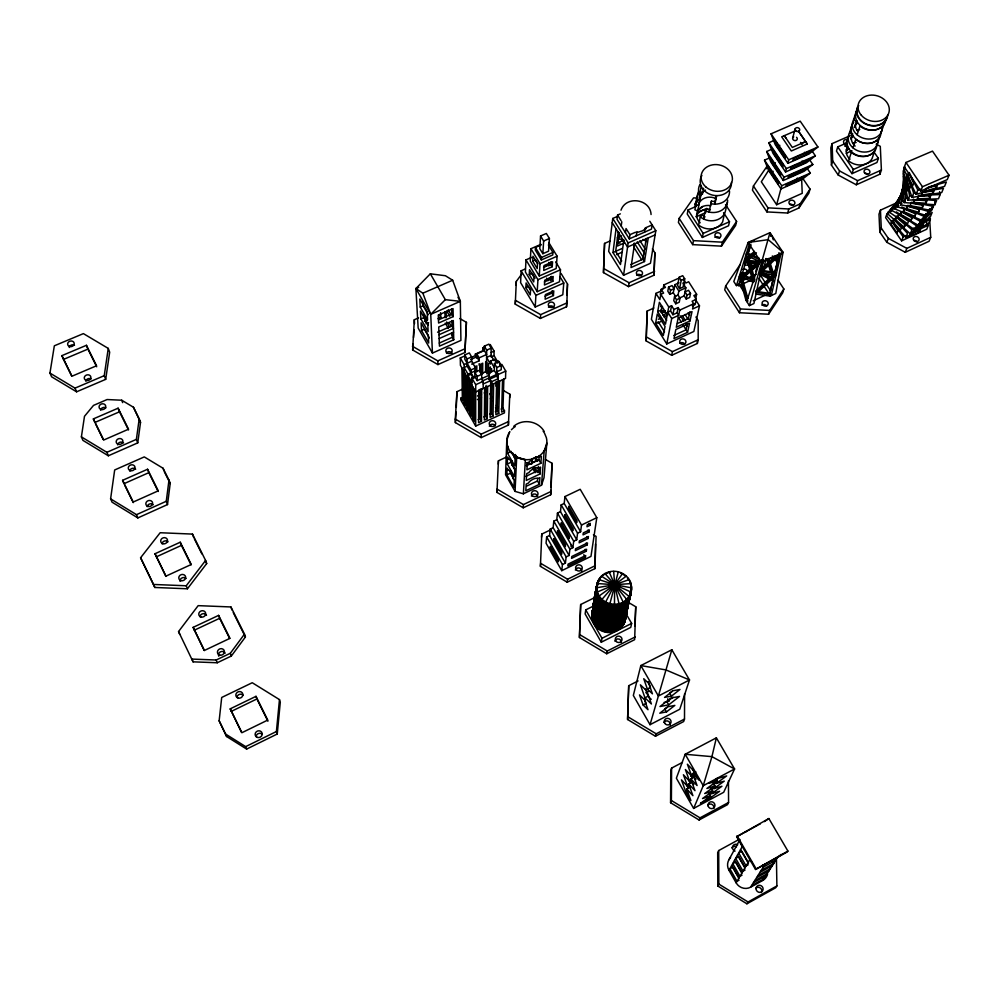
<?xml version="1.0" encoding="UTF-8"?>
<svg xmlns="http://www.w3.org/2000/svg" width="999" height="999" viewBox="0 0 999 999"><rect width="100%" height="100%" fill="white"/><g stroke="black" fill="none" stroke-linecap="round" stroke-linejoin="round"><path stroke-width="1.5" d="M473.314 378.271L471.004 374.263L470.991 369.93L464.835 359.253L464.785 354.932L469.318 352.909L471.628 356.905L471.653 361.226L475.499 367.894L475.499 370.791L467.994 374.175L468.281 411.014L466.808 408.429L466.508 375.924M503.883 378.821L502.997 408.179L504.483 410.764L504.42 412.887L475.686 426.086L475.711 384.702L471.84 377.984L474.85 376.623L474.85 372.352L479.383 370.317L481.718 374.35L481.693 378.596L483.241 381.281L483.179 388.524M653.895 308.029L647.152 311.089L646.153 340.921L671.69 355.319L697.352 343.444L697.352 340.509M697.352 343.444L698.189 339.735L698.201 320.629L695.928 317.033M476.81 371.74L476.823 365.759M490.234 344.53L494.105 351.149L494.018 355.544L491.046 356.88L491.183 348.139L488.861 344.156L484.353 346.166L484.315 350.524L476.835 353.871L476.835 358.266L475.299 354.158L482.754 350.824L482.779 347.877L485.264 346.765M480.619 374.013L486.888 371.178L489.21 375.199L477.172 380.644L477.185 376.398L474.85 372.352M478.696 390.559L478.583 422.652L481.468 421.328L481.693 389.21M479.12 365.234L479.133 363.698M471.665 364.148L479.133 360.789L479.145 357.854L476.835 353.871M479.645 392.844L479.657 389.847M479.745 371.903L479.782 364.423M638.099 680.918L628.721 685.714L627.572 719.492L655.469 736.251L683.641 721.553L684.502 719.055L684.602 693.781M481.468 421.328L479.982 418.731L480.132 389.598M481.131 373.976L481.193 363.474M503.046 390.284L509.815 394.18L508.404 425.05L481.181 437.612L481.206 434.153L455.307 419.081L456.955 391.67L462.387 389.21M482.654 373.576L482.729 363.099M728.446 780.893L728.571 802.472L727.509 804.657L699.063 819.992L670.566 802.721L670.779 770.429L671.603 768.106L682.429 762.387M670.566 802.721L671.39 800.511L671.603 768.106M484.677 387.849L484.353 420.005L487.237 418.681L487.662 386.488M485.414 387.237L485.377 390.234L487.287 389.373M485.576 372.252L485.689 361.775M614.472 604.395L614.672 584.69L613.698 571.391M487.237 418.681L485.751 416.084L486.101 385.364M486.55 361.888L486.688 350.162L484.353 346.166M486.925 372.852L487.05 362.337M610.227 240.921L604.57 243.406L603.471 272.602L628.521 286.626L653.983 275.212L654.857 252.797L652.372 248.876M653.983 275.212L654.857 252.797M488.449 373.938L488.598 363.436M498.089 381.755L498.264 374.475L496.715 371.803L501.198 369.767L501.323 365.497L498.976 361.476L494.468 363.511L496.803 367.532L496.615 376.036L498.164 378.708L490.696 382.093L489.148 379.42L489.21 375.199M646.153 340.921L647.152 311.089M489.997 373.539L490.084 367.557M490.384 368.494L490.409 366.958M497.315 363.112L494.992 359.116L490.497 361.139L490.459 364.061L486.6 357.43L491.071 355.419L494.155 360.714M489.173 377.897L490.721 380.569L490.122 417.357L493.007 416.034L493.631 383.778M634.852 626.161L635.751 606.755L627.984 602.172M594.63 597.614L580.681 604.52L579.42 637.499L606.73 653.771L634.652 639.672L635.751 606.755M491.208 394.056L491.383 383.604M491.583 371.665L491.633 368.668M493.007 416.034L491.508 413.449L492.057 382.667M627.572 719.492L628.721 685.714M481.68 381.281L496.653 374.5L494.33 370.504L494.468 363.511M496.003 386.226L496.103 381.556M496.603 382.43L495.879 414.71L498.751 413.399L499.575 381.081M497.14 404.333L497.664 382.629M498.751 413.399L497.252 410.814L497.964 381.506M603.471 272.602L604.57 243.406M550.986 491.483L550.686 494.755L523.239 507.804L496.953 492.382L497.04 489.098L523.426 504.57L550.986 491.483L551.997 463.236L545.454 459.428M551.448 529.42L541.77 534.078L540.409 566.358L567.22 582.217L594.892 568.631L595.504 544.118M594.892 568.631L596.103 536.401L593.431 534.84M498.326 464.185L498.426 460.814L506.643 456.98M579.42 637.499L580.681 604.52M502.547 379.732L501.623 412.075L504.483 410.764M499.862 365.322L501.86 364.423L505.756 371.091L505.519 378.384L475.699 391.92L460.414 365.322L460.289 357.942L465.297 355.694M561.013 273.389L567.519 284.053L566.883 302.922L540.659 314.635L515.434 300.324L515.272 304.171L540.409 318.444L566.533 306.755L566.733 300.961M566.92 295.18L567.519 284.053M506.805 439.922L505.569 474.762L515.059 491.383L523.376 493.818L541.483 485.239L544.018 477.709L546.828 443.032L544.18 451.098M550.686 494.755L550.849 490.309M550.948 487.35L551.997 463.236M512.574 452.784A5.432 1.136 64.9 0 1 513.873 456.705L515.109 458.853L514.785 465.884L507.467 453.134L507.729 446.016M508.404 425.05L508.528 421.553L481.206 434.153M506.855 474.875L507.105 468.106L508.304 470.204A5.295 1.074 64.8 0 1 510.214 471.79L511.313 473.701A5.295 1.074 64.8 0 1 513.099 478.583L514.248 480.581L513.936 487.262L506.855 474.875L510.489 473.164L510.601 470.454M507.255 464.036L507.517 457.105L508.728 459.215A5.357 1.111 64.8 0 1 510.664 460.789L511.775 462.724A5.357 1.111 64.8 0 1 513.586 467.682L514.81 469.805L514.485 476.66L507.255 464.036L510.939 462.312L515.284 469.88M509.677 397.752L509.815 394.18M509.49 432.467L506.793 440.209M516.158 285.327L516.308 281.431L521.815 273.951M511.75 465.322L511.938 460.801M525.299 268.956L521.128 270.791L520.616 282.655L535.214 307.03L562.799 294.755L563.786 283.004L559.877 276.586M515.272 304.171L516.308 281.431M531.593 257.417L525.973 259.877L525.399 272.003L537.212 291.658L559.515 281.78L560.489 269.755L555.681 261.875M515.059 491.383L516.695 457.105L515.172 454.458M496.953 492.382L498.426 460.814M525.874 287.65L526.111 282.929L530.519 290.284L530.269 294.98L525.874 287.65L528.671 286.413M529.258 274.538L529.507 269.705L533.978 277.123L533.716 281.93L529.258 274.538L532.067 273.301L535.027 278.234M540.884 244.368L530.919 248.714L530.282 261.114L539.26 275.974L556.168 268.519L557.117 256.206L548.763 242.52M532.717 261.139L532.991 256.194L537.512 263.661L537.225 268.581L532.717 261.139L535.551 259.902L537.799 263.624M541.133 244.967L535.427 247.452L535.289 249.962L541.346 259.952L552.747 254.957L552.934 252.447L548.364 244.967M523.376 493.818L525.362 459.627L516.695 457.105M481.181 437.612L455.382 422.589L456.019 411.963M456.293 407.405L456.955 391.67M418.556 317.869L414.31 319.742L412.649 349.975L437.937 364.585L464.91 352.522L466.421 322.327L459.79 318.544M464.91 352.522L466.421 322.327M523.239 507.804L523.426 504.57M535.214 307.03L535.901 295.367L521.128 270.791M537.212 291.658L537.937 279.708L525.973 259.877M540.559 235.976L539.797 248.701L542.844 253.696L548.551 251.199L549.413 238.499L546.341 233.466L540.559 235.976L543.643 241.021L542.844 253.696M539.26 275.974L540.009 263.699L530.919 248.714M541.346 259.952L541.495 257.455L535.427 247.452M540.409 318.444L540.659 314.635M531.655 464.26L531.943 459.715M532.305 458.566L532.042 462.662L535.639 460.976L535.839 458.241M548.813 265.946L548.988 263.511M412.649 349.975L413.099 343.756M413.536 337.537L414.098 329.77M552.222 266.721L552.572 261.8L544.055 265.534L543.731 270.454L552.222 266.721L550.711 264.236L550.886 261.775M552.834 281.293L553.184 276.486L544.755 280.207L544.443 285.002L552.834 281.293L551.336 278.833L551.51 276.423M540.047 473.963L540.571 467.107L538.261 468.194A5.37 1.886 -29.9 0 0 534.802 468.194L533.753 468.643A5.37 1.886 -29.9 0 0 528.995 472.539L526.673 473.638L526.261 480.457L540.047 473.963L538.099 470.604L538.399 466.471M534.49 457.767A5.432 1.936 -30 0 0 529.682 461.738L527.335 462.837L526.91 469.83L540.859 463.286L538.886 459.877L539.198 455.644M539.41 484.303L539.922 477.609L537.649 478.696A5.307 1.836 -29.9 0 0 533.191 479.158A5.307 1.836 -29.9 0 0 528.496 483.004L526.211 484.09L525.799 490.746L539.41 484.303L537.487 480.981L537.687 478.296M538.736 471.803L538.961 468.693M553.434 295.554L553.783 290.859L545.454 294.568L545.129 299.238L553.434 295.554L551.96 293.107L552.135 290.759M540.859 463.286L541.396 456.243L539.048 457.342A5.432 1.936 -30 0 0 535.564 457.317L534.615 457.717M541.483 485.239L544.205 450.811M541.508 537.212L541.77 534.078M540.409 566.358L540.671 563.324L567.582 579.233L595.379 565.609M566.533 306.755L566.883 302.922M564.198 503.446L561.163 504.895L560.464 511.65L557.454 513.086L556.78 519.717L553.783 521.153L553.146 527.672L550.187 529.095L549.575 535.501L546.628 536.925L546.066 543.219L561.75 570.666L590.971 556.393L596.803 517.669L580.194 489.298L564.947 496.565L564.198 503.446L580.619 531.73L577.572 533.204L576.723 539.76L573.701 541.221L572.889 547.664L569.892 549.125L569.118 555.444L566.146 556.893L565.409 563.111L562.449 564.56L561.75 570.666M277.247 734.015L276.411 731.53L279.47 699.6L252.235 682.729L221.703 697.464L219.143 720.803L226.611 736.525L246.641 749.075L277.247 734.015L280.294 702.197L279.47 699.6M550.149 548.189L550.324 546.316L558.204 560.089L558.004 561.938L550.149 548.189L552.097 547.24M557.33 532.654L557.529 530.719L565.546 544.655L565.334 546.578L557.33 532.654L559.315 531.705M561.001 524.712L561.213 522.739L569.305 536.763L569.08 538.711L561.001 524.712L562.999 523.751M619.78 606.93L619.467 609.777L621.565 608.99A17.458 16.334 10.7 0 0 630.182 594.942M922.302 207.879L923.301 205.369L911.063 203.134L910.077 205.657L922.302 207.879L922.676 204.645M571.041 546.778L571.278 544.855M911.388 202.298L932.829 206.206L931.118 210.389L900.599 204.832L903.571 180.619M903.133 185.939L901.872 196.229L903.908 184.865M900.599 204.832L902.197 200.624L904.058 185.452M567.22 582.217L567.582 579.233M618.281 216.046L612.762 218.456L608.678 251.373L623.576 275.274L650.449 263.286L655.819 230.707L649.8 221.241M167.507 504.57L166.271 501.273L168.981 480.119L163.049 468.244L144.268 456.905L114.673 469.967L110.602 498.863L112.063 502.172L137.862 517.919L167.507 504.57L170.205 483.491L168.981 480.119M620.329 213.861L617.557 215.072L617.007 219.318L629.32 238.873L651.46 229.121L652.135 224.912L645.204 227.959L644.555 232.155M623.713 240.946L620.479 264.535L612.999 252.547L616.046 228.746M618.231 232.005L615.696 251.348L621.69 260.939M619.28 232.542L617.507 245.979L624.238 243.007M580.619 531.73L581.505 525.049L564.947 496.565M621.228 226.024L621.79 221.79M137.737 442.882L136.388 439.373L139.211 418.818L133.441 407.242L121.728 400.224L107.105 399.538L93.519 405.394L84.49 416.296L81.394 436.888L82.954 440.397L108.342 455.781L137.737 442.882L140.534 422.377L139.211 418.818M610.489 609.865L610.052 613.099L612.3 613.411L612.424 609.427L614.36 608.853L612.437 612.687L614.71 612.724L614.36 608.753M625.461 232.742L626.036 228.546L629.919 234.69L629.32 238.873M610.439 609.964L609.865 613.811L607.679 613.211L608.566 610.089L610.439 609.964L607.679 613.211L609.989 613.211A17.395 16.284 10.7 0 0 629.595 597.365M623.576 275.274L628.146 242.932L612.762 218.456M585.414 557.392L585.676 555.544L568.056 564.135L567.844 565.971L585.414 557.392L583.828 554.645M586.301 551.186L586.575 549.3L571.778 556.505L571.553 558.379L586.301 551.186L585.239 549.338M587.212 544.88L587.487 542.969L575.561 548.763L575.312 550.661L587.212 544.88L586.138 543.019M588.124 538.461L588.411 536.525L579.395 540.896L579.145 542.832L588.124 538.461L587.037 536.6M589.06 531.943L589.348 529.97L583.291 532.904L583.029 534.877L589.06 531.943L587.974 530.069M590.009 525.324L590.297 523.314L587.25 524.787L586.975 526.785L590.009 525.324L588.911 523.426M631.505 589.21L631.106 591.957L631.505 589.21A17.582 16.434 10.7 0 0 630.844 584.939M105.694 379.358L104.246 375.661L108.254 348.401L83.392 333.616L54.333 345.804L49.95 373.089L51.611 376.798L76.573 391.808L105.694 379.358L109.678 352.185L108.254 348.401M633.903 245.742L634.29 243.082L643.868 258.291M634.477 244.006L631.006 267.545L644.505 261.538L648.264 237.912M628.521 286.626L629.083 282.754L654.645 271.303M636.251 235.814L636.875 231.631M593.955 601.498L593.631 603.583L593.955 601.498L596.103 602.559M593.806 605.881L585.751 609.889L585.127 613.935L601.273 642.207L630.744 627.397L631.643 623.413L626.186 614.01M644.505 261.538L642.994 259.141L646.253 238.436M594.28 598.601L594.355 600.112L594.28 598.601A17.295 16.209 10.7 0 1 595.479 594.517M594.33 600.049L593.718 602.06L594.979 598.676L594.193 599.987A17.208 16.146 10.7 0 0 607.629 620.554A17.208 16.146 10.7 0 0 627.834 606.555M594.218 600.199L594.592 601.698L594.218 600.199A17.308 16.221 10.7 0 1 595.866 593.369M594.455 601.76L595.142 603.221L594.455 601.76A17.32 16.234 10.7 0 1 595.966 592.757M596.578 605.132L594.105 604.645L594.38 606.743L594.105 604.645L596.366 604.407M594.992 603.246L595.953 604.632L594.992 603.246A17.333 16.246 10.7 0 1 595.754 592.844M595.928 604.095L597.052 605.968L595.928 604.095A17.37 16.271 10.7 0 1 595.978 591.608M596.94 606.056L598.426 607.18L596.94 606.056A17.37 16.271 10.7 0 1 597.002 589.747M625.124 620.716L625.574 618.081L625.124 620.716A16.933 15.934 10.8 0 1 604.17 631.231A16.933 15.934 10.8 0 1 592.657 611.151M598.339 607.292L601.885 609.103L598.339 607.292A17.383 16.284 10.7 0 1 597.102 589.123M661.488 290.871L655.931 293.381L651.398 319.293L666.758 343.943L693.855 331.468L699.487 305.831L695.504 299.575L696.64 294.293L688.661 281.768L685.888 283.017L683.503 279.27M601.81 609.228L603.896 609.727L601.81 609.228A17.408 16.296 10.7 0 1 596.615 589.21M603.833 609.865L606.056 610.114L603.833 609.865A17.42 16.309 10.7 0 1 596.753 588.611M660.289 294.618L661.238 289.31L665.421 287.425L663.848 284.915L677.759 278.646M655.631 323.164L657.28 313.998L665.047 326.436L663.324 335.514L655.631 323.164L658.353 321.928L664.51 331.793M657.692 311.676L659.39 302.297L667.257 314.847L665.484 324.138L657.692 311.676L660.451 310.427L666.683 320.392M661.238 289.31L663.611 293.082L660.814 294.355L659.864 299.638L655.931 293.381M663.124 288.911L663.848 284.915M603.246 612.662L607.479 613.923L608.491 610.177L606.705 610.089L605.207 613.773L603.246 612.662L606.655 610.177L604.969 609.877L603.046 613.361L601.261 612.012L603.359 609.49L604.894 609.964L601.261 612.012L603.159 612.762A17.345 16.259 10.7 0 0 620.841 612.986A17.345 16.259 10.7 0 0 629.133 598.476M606.056 609.627L608.266 610.227L606.056 609.627A17.458 16.334 10.7 0 1 596.69 587.961M660.963 311.775L661.813 307.168L661.038 305.931M698.076 198.102L693.568 197.864L679.158 218.369L678.408 222.415L692.694 244.63L721.465 246.141L735.639 225.462L736.588 221.441L725.536 204.595M601.273 642.207L601.997 638.299L585.751 609.889M608.316 610.389L610.689 610.102L608.316 610.389A17.458 16.334 10.7 0 1 596.99 587.375M669.78 294.33L670.541 290.309L674.038 288.736L672.052 285.589L668.556 287.163L667.807 291.196L669.78 294.33L673.276 292.757L674.824 284.678L679.033 282.779M666.758 343.943L671.715 318.519L667.757 312.2L668.756 306.968L660.814 294.355M696.315 206.318L688.036 209.965L687.25 214.048L702.372 237.45L728.558 225.774L729.495 221.728L723.563 212.662M613.111 609.827L615.496 608.978L613.111 609.827A17.483 16.359 10.7 0 1 596.915 586.8M672.914 314.722L673.938 309.49L678.134 307.58L677.097 312.812L672.914 314.722L670.541 310.939L671.553 305.694L668.756 306.968M678.034 295.042L674.525 296.628L673.751 300.637L675.749 303.796L679.233 302.197L680.032 298.202L678.034 295.042L678.833 291.009L674.824 284.678M679.17 277.26L677.584 285.464L679.582 288.624L683.091 287.038L684.74 278.846L682.704 275.674L679.17 277.26L681.193 280.444L679.582 288.624M606.73 653.771L607.267 651.036L635.302 636.887M615.534 609.115L617.857 607.991L615.534 609.115A17.495 16.371 10.7 0 1 598.663 601.623A17.495 16.371 10.7 0 1 598.039 584.265M675.749 303.796L676.535 299.8L674.525 296.628M715.996 198.614A12.288 10.415 11.5 0 0 698.401 205.344L695.391 204.77L697.027 196.416M696.528 201.561L694.892 209.802L697.664 211.014L702.684 206.506M705.519 190.11A12.388 10.477 11.5 0 0 699.987 199.738L696.915 199.837L698.588 191.383M703.583 188.287L702.434 194.006L699.537 194.793L701.236 186.226M617.919 608.116L620.154 606.73L617.919 608.116A17.507 16.384 10.7 0 1 599.475 601.885A17.507 16.384 10.7 0 1 598.176 583.628M698.401 205.344L700.074 196.99M697.664 211.014L699.312 202.772M699.987 199.738L701.398 192.682M683.978 286.688L684.527 283.991M671.715 318.519L678.683 315.334L679.732 310.115L678.134 307.58M692.694 244.63L693.493 240.647L679.158 218.369M671.69 355.319L672.427 351.636L698.189 339.735M686.213 299.038L687.037 295.03L685.027 291.87L688.523 290.284L690.521 293.444L689.697 297.452L686.213 299.038L684.215 295.891L685.851 287.824L682.841 283.092M704.382 216.396A12.288 10.415 11.5 0 1 702.309 214.997L700.249 216.845L698.601 225.012A15.247 12.962 11.5 0 0 722.639 221.89L724.462 213.724M621.565 608.99L621.69 608.391A17.47 16.346 10.7 0 0 630.294 593.581M622.514 605.257L624.437 603.359L622.514 605.257A17.545 16.409 10.7 0 1 602.709 603.571A17.545 16.409 10.7 0 1 596.865 585.614M776.223 269.643L779.32 254.545M710.339 209.628A12.388 10.477 11.5 0 1 706.655 208.404L705.257 210.689L703.558 218.968L704.944 216.696M624.562 603.471L626.286 601.348L624.562 603.471A17.557 16.409 10.7 0 1 602.01 602.272A17.557 16.409 10.7 0 1 598.876 581.218M626.41 601.435L627.909 599.125L626.41 601.435A17.57 16.421 10.7 0 1 603.309 602.584A17.57 16.421 10.7 0 1 598.601 581.181M702.372 237.45L703.209 233.429L688.036 209.965M630.781 592.457A17.507 16.384 10.7 0 1 627.247 602.397L625.499 604.507L623.851 602.934L625.586 604.62L623.651 606.505L622.24 604.745M631.118 583.653L631.318 586.413L631.118 583.653A17.62 16.459 10.7 0 0 606.555 572.727A17.62 16.459 10.7 0 0 599.949 597.077A17.62 16.459 10.7 0 0 626.81 599.55L630.406 594.168L629.42 596.778A17.595 16.446 10.7 0 1 600.024 597.926A17.595 16.446 10.7 0 1 610.202 572.215M715.359 201.473A12.475 10.527 11.5 0 1 711.463 201.086L709.065 212.05L709.702 209.49M627.996 599.25L629.258 596.778L627.996 599.25A17.582 16.434 10.7 0 1 603.371 601.91A17.582 16.434 10.7 0 1 600.012 578.708M626.148 612.087L626.023 612.674A16.983 15.972 10.8 0 1 606.343 629.919A16.983 15.972 10.8 0 1 593.993 606.83M631.343 587.112L631.468 586.488L631.368 589.26L631.343 587.112A17.582 16.434 10.7 0 0 630.107 582.941M629.42 596.778L614.672 584.69L601.41 576.148M687.312 323.788L686.026 329.857L673.813 335.477M690.009 320.941L692.007 311.638L678.159 317.969L676.286 327.235L690.009 320.941L688.448 318.456L689.847 311.788M624.263 623.264L624.987 620.691L624.263 623.264A16.921 15.922 10.8 0 1 602.672 631.343A16.921 15.922 10.8 0 1 592.782 611.088M626.023 615.359L625.886 612.699L626.023 615.359A16.971 15.959 10.8 0 1 605.494 630.344A16.971 15.959 10.8 0 1 593.593 608.029M612.437 612.687L614.835 612.125A17.42 16.309 10.7 0 0 629.832 597.577L628.533 599.912L626.523 598.788M625.849 617.482L625.724 618.069A16.958 15.947 10.8 0 1 605.019 630.856A16.958 15.947 10.8 0 1 592.969 609.927M773.738 281.293L762.237 275.424L761.613 273.476L762.936 272.852M763.423 270.592L765.983 258.529M770.941 235.215L771.116 234.403M715.921 195.792L714.872 204.146L716.695 195.629M687.574 332.33L689.522 323.239L675.824 329.52L674 338.574L687.574 332.33L683.054 324.875M696.64 294.293L693.868 295.554L696.266 299.325L692.095 301.236L693.693 303.758L692.569 308.991L699.487 305.831M696.266 299.325L695.129 304.583L692.357 305.856M763.086 261.451L753.92 303.546L749.4 305.619L745.941 300.274L739.347 276.286M770.217 157.642L764.51 160.14L781.717 185.739L776.648 204.733L802.222 193.331L801.673 179.745L810.339 173.052L806.88 167.982M809.34 159.39L812.824 164.498L804.083 171.291L783.278 180.507L784.003 177.235L766.658 151.498L772.14 149.113M727.447 202.185L725.574 210.489A15.372 13.024 11.5 0 1 715.621 220.292A15.372 13.024 11.5 0 1 700.249 216.845M811.837 150.674L815.359 155.807L806.53 162.725L785.564 171.965L786.325 168.606L768.843 142.72L774.35 140.322M787.899 163.312L788.673 159.84L771.053 133.816L800.199 121.166L817.919 146.99L809.003 154.021L787.899 163.312L775.174 144.505L771.053 133.816M721.465 246.141L722.364 242.17L736.588 221.441M760.851 271.753L760.152 274.8L762.774 273.601L761.463 274.226M761.538 268.719L763.623 259.59M770.504 294.38L770.691 293.556L758.091 291.658M771.29 295.542L781.093 253.271M716.37 737.824L711.925 756.643L703.246 785.689L693.631 808.428L676.373 778.196L685.177 754.27L716.37 737.824L734.552 768.98L723.676 792.307L693.631 808.428M740.009 264.772L725.649 286.001L724.725 289.847L739.46 312.749L768.618 314.21L782.716 292.819L783.853 288.986L778.059 280.157M770.466 290.584L773.388 278.559M774.837 272.552L779.208 254.52M766.545 168.706L767.244 165.934L753.433 186.001L752.422 190.11L766.907 211.913L787.662 213.024L798.925 207.979L808.84 193.194L810.039 189.098L802.297 177.66M740.821 278.534L739.098 284.403L736.45 285.602L733.803 281.506L748.139 242.482L769.967 232.667L749.4 305.619M769.717 293.144L773.738 276.785M774.462 273.813L779.208 254.495M711.463 201.086L710.826 203.659A15.597 13.162 11.5 0 0 729.495 190.984M609.889 603.821L618.231 571.965M739.46 312.749L740.446 308.953L725.649 286.001M766.907 211.913L767.969 207.854L753.433 186.001M792.694 137.974L795.104 128.946M903.633 185.077L897.377 206.868L927.122 215.734L928.346 211.351M927.122 215.734L929.632 208.654M787.662 213.024L788.798 208.978L800.099 203.921L810.039 189.098M917.919 208.679L907.504 205.582L906.617 208.691L918.531 212.238L919.405 209.128M897.377 206.868L903.558 186.676M798.925 207.979L800.099 203.921M768.618 314.21L769.705 310.439L783.853 288.986M671.84 649.762L650.037 724.687L679.782 709.24L689.497 679.969L671.84 649.762L640.834 665.571L633.329 695.454L650.037 724.687M741.608 275.936L746.89 258.017M748.164 253.721L750.786 244.83M850.174 135.664L832.105 143.619L830.831 147.827L831.418 165.122L838.248 175.062L856.293 184.79L879.957 174.176L881.405 170.055L880.294 146.341L876.198 144.156M655.469 736.251L656.218 733.815L684.502 719.055M831.418 165.122L832.691 160.964L832.105 143.619M846.078 143.232L837.749 146.903L836.45 151.124L851.985 173.651L876.96 162.5L878.396 158.329L874.05 152.098M749.824 242.395L750.074 241.608L750.873 242.882M736.45 285.602L749.275 244.231M745.142 261.251L744.667 262.762L758.129 264.098L757.342 262.862L743.244 274.762M847.826 147.377L845.142 146.116L847.814 137.6L849.525 135.577M856.355 111.001L853.558 119.892L856.305 121.179M838.248 175.062L839.547 170.929L832.691 160.964M852.996 147.864L855.768 139.236A15.197 12.488 15.8 0 0 879.595 137.125L876.647 145.754M857.142 134.803L859.977 125.986A15.372 12.575 15.8 0 0 884.053 123.876L881.056 132.692M755.631 271.566L757.542 265.722M758.503 262.787L759.452 259.865M746.952 260.302L758.915 261.513L759.69 262.749L759.203 264.236L741.57 279.096M851.985 173.651L853.346 169.493L878.396 158.329M856.293 184.79L857.666 180.682L881.405 170.055M744.854 262.3L746.315 257.929M747.789 253.559L750.724 244.817M614.835 611.987L616.283 607.954L617.082 611.75L614.835 611.987L617.207 611.151A17.433 16.321 10.7 0 0 629.857 593.481M897.252 202.535L880.444 210.165L878.983 214.186L879.807 232.055L886.837 242.307L905.256 252.297L929.082 241.258L930.731 237.312L929.557 217.407M879.807 232.055L881.28 228.072L880.444 210.165M887.075 213.574L885.589 217.607L901.61 240.834L926.747 229.233L928.396 225.237L926.697 222.814M904.357 166.883L920.753 191.084L947.252 179.608L949.05 175.237L932.492 151.124L905.993 162.462L903.645 168.856L916.12 194.33L944.579 186.351L946.353 182.018L928.321 187.075M888.161 211.838L886.65 215.884L905.931 237.475L928.795 222.927L930.456 218.893L916.433 227.809M904.769 166.908L903.158 171.254L912.025 197.415L941.695 192.62L943.468 188.324L922.614 191.696M904.682 169.343L903.071 173.676L907.954 200.137L938.448 198.801L940.196 194.543L939.622 191.608M923.401 217.557L933.528 205.931L931.842 210.04L914.684 229.758L889.909 212.55L891.433 208.441L898.563 200.374M926.235 214.011L918.68 225.437L891.995 210.527L893.531 206.393L900.336 196.291M926.11 213.873L922.964 220.754L894.505 208.754L903.745 188.149M906.13 178.209L907.104 175.612L910.663 186.089L909.677 188.674L906.13 178.209L908.603 177.81M898.089 200.911L899.038 198.414M902.671 188.711L903.62 186.176L899.837 198.589M907.704 175.599L908.69 172.977L913.698 183.192L912.699 185.789L907.704 175.599L910.077 174.937M890.683 223.751L891.583 221.341L898.026 230.644L897.09 233.042L890.683 223.751L893.83 222.302M892.719 221.541L893.63 219.118L901.373 227.772L900.436 230.182L892.719 221.541L895.591 219.73M895.042 219.256L895.966 216.82L904.882 224.663L903.933 227.098L895.042 219.256L897.589 217.108M886.837 242.307L888.348 238.361L881.28 228.072M897.639 216.883L898.563 214.423L908.516 221.328L907.554 223.764L897.639 216.883L899.799 214.423M919.642 199.338L936.637 200.512L934.902 204.733L904.132 202.597L905.743 198.364L905.194 181.294M900.299 214.173L901.235 211.701L911.95 217.682L910.976 220.13L900.299 214.173L902.097 211.463M903.346 211.526L904.307 209.041L915.721 213.848L914.747 216.321L903.346 211.526L904.707 208.591L914.672 212.787M907.954 200.137L909.59 195.879L906.318 178.197M906.617 208.691L907.591 206.194L919.517 209.74L918.531 212.238M912.025 197.415L913.685 193.132L907.254 174.188M916.12 194.33L917.806 190.022L909.227 172.54M913.698 202.397L914.684 199.862L927.035 200.724L926.023 203.247L913.698 202.397L913.586 199.088M920.753 191.084L922.464 186.751L949.05 175.237M901.61 240.834L903.171 236.863L905.981 235.564M905.931 237.475L907.504 233.479L895.291 219.805M894.117 206.331L889.61 210.14L888.086 214.211L910.301 233.791L911.9 229.758L914.147 227.834M905.256 252.297L906.83 248.376L930.731 237.312M914.684 229.758L916.308 225.699L896.415 211.9M918.68 225.437L922.015 218.806M929.644 198.351L930.681 195.804L918.443 196.341L917.444 198.888L929.644 198.351L929.02 195.03M921.165 220.554L920.179 223.002L927.047 215.11L928.046 212.662M933.153 193.194L934.202 190.622L922.289 192.545L921.278 195.117L933.153 193.194L932.03 189.922M922.964 220.754L925.898 213.873M936.413 187.874L937.462 185.277L926.048 188.486L925.024 191.071L936.413 187.874L935.351 185.752M919.555 231.905L920.529 229.52L910.451 234.166L909.49 236.551L919.555 231.905L918.206 229.97M922.289 226.473L923.263 224.063L914.097 229.895L913.136 232.292L922.289 226.473L920.678 224.675M699.063 819.992L700.012 817.856L728.571 802.472M620.991 210.19C626.061 195.367 650.361 198.901 651.073 214.523M914.747 216.321L915.646 214.36M894.505 208.754L902.809 190.971M628.533 599.912L629.795 597.452M739.185 839.385L718.706 850.561L717.682 852.572L717.806 886.001L746.902 903.795L775.611 887.811L776.885 885.938L776.46 860.052M605.594 602.147L614.672 584.69L622.502 573.613M736.65 836.725L768.88 818.543L787.899 851.061L787.337 851.91L755.519 869.467L736.65 836.725L757.791 825.211M728.933 859.739L739.972 839.485M717.806 886.001L718.843 884.115L718.706 850.561M767.569 874.162A10.802 10.34 48.6 0 1 762.749 880.456L750.624 887.174A10.827 10.377 49.6 0 1 736.126 882.816L728.995 870.316L742.282 846.503A11.326 10.839 44.3 0 1 741.146 843.793M595.392 595.816L596.153 594.492M768.88 818.543L764.397 821.603M736.126 882.816L749.824 859.602A11.376 10.877 46.2 0 0 751.623 861.975M755.519 869.467L787.899 851.061M750.624 887.174L765.097 864.185A11.376 10.877 46.2 0 1 762.424 865.209M764.51 160.14L768.593 170.404L761.325 181.781L776.648 204.733M746.902 903.795L748.076 901.985L776.885 885.938M762.749 880.456L777.821 857.154A11.364 10.827 45.5 0 0 781.031 854.395M624.787 601.735L625.499 604.507L628.633 600.024A17.52 16.396 10.7 0 0 630.856 593.269M612.412 609.527L610.052 613.099L612.424 612.812A17.408 16.296 10.7 0 0 629.67 598.176M923.313 218.119L925.761 214.41M910.976 220.13L912.774 217.432M897.577 200.762L901.697 194.618M891.995 210.527L893.68 208.004M244.468 634.128L245.417 636.975L231.318 656.056L217.245 662.762L193.082 661.837L191.895 659.078L216.171 660.014L230.307 653.284L244.468 634.128L230.919 606.955L198.164 605.644L178.546 631.555L179.77 634.415M140.597 557.754L153.534 584.452L186.239 585.776L205.594 560.451L192.47 534.09L160.165 532.729L140.597 557.754L154.845 587.474L187.425 588.786L206.693 563.548L205.594 560.451M625.287 600.948L627.222 602.409L628.508 600.636L626.61 598.888M603.296 609.577L601.073 612.724L599.475 611.188L601.91 608.94L603.296 609.577L599.475 611.188L601.186 612.125A17.333 16.246 10.7 0 0 619.405 614.235A17.333 16.246 10.7 0 0 629.02 599.8M601.885 599.5L614.672 584.69L626.186 576.223M923.138 218.306L927.06 213.786M889.909 212.55L891.932 210.252M432.442 353.084L430.731 314.335L415.896 288.549L430.332 273.813L445.404 275.736L452.672 280.232L460.339 301.336L460.914 340.409L432.442 353.084L418.169 328.072L415.896 288.549L418.706 287.325M415.896 288.549L422.877 293.194L430.731 314.335L445.329 299.663L460.339 301.336L457.979 297.29M758.865 289.423L763.211 285.389M774.799 275.262L756.343 292.42L755.544 291.221L773.988 274.076L774.799 275.262L760.589 272.902L759.777 271.691M775.948 275.499L757.504 292.632L771.49 294.73L770.691 293.556M629.407 597.265A17.383 16.284 10.7 0 1 607.592 613.336L605.382 613.061L608.491 610.177M761.25 268.968L775.599 255.744M760.963 271.179L779.732 253.896L778.908 252.685M780.893 254.146L762.137 271.428L776.335 273.813L775.524 272.615L761.325 270.217M601.798 608.978L599.238 611.838L597.864 610.114L600.599 608.204L601.798 608.978L597.864 610.114L599.338 611.238A17.32 16.234 10.7 0 0 617.519 615.459A17.32 16.234 10.7 0 0 628.821 601.785M918.655 223.988L932.167 212.437L930.494 216.508L910.301 233.791M918.83 224.363L925.786 218.431L924.787 220.866L916.707 227.772M903.933 227.098L905.618 225.649M745.479 259.041L754.532 251.386M746.265 260.289L755.319 252.635M745.466 260.152L746.241 261.401L756.418 252.784M741.658 277.972L758.129 264.098M806.093 154.645L811.2 150.612L793.356 158.454L792.881 160.464L806.093 154.645L804.495 152.298M803.633 163.361L808.691 159.39L790.971 167.208L790.509 169.143L803.633 163.361L802.047 161.026M672.127 691.221L669.692 693.131L671.428 696.141L679.982 689.46L673.126 690.721L664.547 697.427L671.428 696.141M664.085 702.422L666.995 701.872L673.001 697.19M668.718 704.844L679.532 696.428L670.829 698.064L659.977 706.543L668.718 704.844L666.995 701.872M667.195 707.08L664.822 708.928L666.52 711.875L674.849 705.406L668.131 706.718L659.79 713.211L666.52 711.875M798.813 180.407L803.77 176.573L786.3 184.315L785.876 186.151L798.813 180.407L797.252 178.097M599.013 596.066L614.672 584.69L629.07 579.632M715.559 779.532L717.881 777.859M716.146 778.808L717.344 780.893L706.892 788.473L715.047 786.063L713.249 782.966M713.286 784.702L715.584 783.029M714.984 781.418L716.196 783.491L726.66 775.923L718.518 778.271L709.128 783.291L717.344 780.893M715.047 786.063L704.695 793.556L712.786 791.146L711.013 788.061M711.051 789.759L713.323 788.111M712.724 786.563L713.91 788.623L724.275 781.131L716.196 783.491M712.786 791.146L702.534 798.538L710.576 796.128L708.815 793.069M708.865 794.729L712.25 792.282M710.501 791.608L711.675 793.643L721.94 786.238L713.91 788.623M710.576 796.128L700.424 803.433L709.477 798.576L719.642 791.258L711.675 793.643M646.178 228.459L642.457 230.831L637.225 232.467M513.773 426.261C522.889 418.419 537.999 420.916 544.105 431.281M751.573 885.676L763.736 878.933L762.524 876.847M739.06 880.181L737.025 881.305L729.857 868.755L732.904 867.082L738.648 877.11M763.199 867.194L775.848 860.214M761.151 870.454L773.713 863.511L772.464 861.35M759.889 872.464L772.402 865.546M757.891 875.636L770.316 868.768L769.08 866.633M756.655 877.609L769.03 870.753M754.695 880.718L766.982 873.9L765.771 871.79M753.483 882.629L765.734 875.848M748.201 864.772L746.091 865.933L738.661 852.996L741.807 851.273L748.501 862.899M745.079 870.029L743.006 871.165L735.664 858.366L738.773 856.667L744.655 866.895M742.032 875.161L739.984 876.298L732.729 863.623L735.813 861.937L741.62 872.065M689.71 787.362L686.663 788.985L690.896 800.586L685.689 791.47L681.455 779.869L687.662 786.475L689.685 785.389M685.689 791.47L687.699 790.396M695.916 779.395L693.781 777.16L690.684 778.795L697.077 785.539L692.744 773.563L695.866 771.902M690.846 776.235L693.493 774.837M691.72 780.294L689.672 781.38L685.364 769.53L691.708 776.198L693.781 775.099M686.663 788.985L692.919 795.666L688.661 783.94L691.72 782.304L693.83 784.54M599.388 607.392L596.291 609.552L595.429 607.567L599.388 607.392L596.49 608.853L595.429 607.567M643.044 704.907L647.989 709.715L644.455 699.687L639.522 694.929L643.044 704.907L646.053 703.358L644.542 699.075M647.34 688.998L652.434 693.843L648.826 683.516L643.743 678.733L647.34 688.998L650.424 687.424L648.376 681.555M645.878 692.769L648.513 691.408M644.967 697.801L651.398 703.995L646.815 690.946L640.396 684.827L644.967 697.801L648.001 696.241L651.236 699.325M601.997 638.299L631.643 623.413M219.143 720.803L225.562 734.04L245.667 746.628L276.411 731.53M230.232 708.828L255.994 696.34L267.744 720.079L241.895 732.717L230.232 708.828L241.521 732.404M231.268 711.4L256.918 698.95L255.994 696.34M581.505 525.049L596.803 517.669M526.61 486.113L537.487 480.981M770.554 236.276L771.927 235.627L773.326 239.86M194.293 630.219L219.655 618.294L218.606 615.384L193.132 627.36L204.221 650.536M525.699 476.436L538.099 470.604M527.16 464.772L529.87 463.499M526.336 465.771L538.886 459.877M507.467 453.134L511.188 451.398M755.981 294.068L769.979 296.154L775.786 293.481L783.029 252.397L769.967 232.667M910.176 233.629L928.396 225.237M474.163 389.248L474.2 421.378L472.727 418.781L474.65 417.907M478.059 419.617L479.982 418.731M483.828 416.97L485.751 416.084M489.597 414.323L491.508 413.449M495.342 411.688L497.252 410.814M501.086 409.053L502.997 408.179M753.296 300.687L764.547 295.517M767.357 294.218L770.179 292.932M466.808 408.429L468.731 407.555M738.423 285.926L751.011 280.182M657.654 323.052L661.688 321.203M155.02 553.733L180.245 542.22L191.259 564.485L165.959 576.136L155.02 553.733L165.859 576.398M156.319 556.855L181.443 545.379L180.245 542.22M471.091 383.916L471.241 416.196L469.767 413.598L471.69 412.724M677.459 323.476L688.448 318.456M678.646 298.414L684.215 295.891M676.535 299.8L680.032 298.202M687.037 295.03L690.521 293.444M475.686 426.086L460.951 400.274L460.914 398.114L462.837 397.24M479.12 389.847L481.043 388.986M477.422 396.016L481.468 394.168M484.165 392.944L486.863 391.72M661.288 312.699L665.359 310.851M464.985 373.276L465.334 405.844L463.861 403.259L465.784 402.385M667.757 312.2L670.541 310.939M477.422 399.588L481.443 397.752M662.824 315.147L666.895 313.299M739.397 282.068L756.243 274.388M658.341 319.28L661.038 318.044M663.748 316.82L667.794 314.972M679.732 310.115L693.693 303.758M486.85 373.888L494.33 370.504M678.833 291.009L685.851 287.824M475.711 384.702L483.241 381.281M498.264 374.475L505.756 371.091M489.148 379.42L496.615 376.036M483.216 383.966L490.721 380.569M802.996 142.795L805.619 141.608L792.319 147.44L784.29 135.614L785.951 138.012M470.991 369.93L475.499 367.894M495.916 361.588L497.902 360.701L500.224 364.672M471.004 374.263L468.007 375.624L471.853 382.292M681.193 280.444L684.74 278.846M477.185 376.398L481.718 374.35M496.803 367.532L501.323 365.497M474.088 378.171L467.17 366.171L467.107 358.941L471.628 356.905M486.688 350.162L491.183 348.139M471.565 357.305L475.299 355.632M470.604 359.603L476.835 356.805M464.21 371.953L464.135 364.598L471.653 361.226M479.145 357.854L486.638 354.495L482.779 347.877M491.121 352.485L494.105 351.149M110.602 498.863L136.501 514.66L166.271 501.273M467.17 366.171L464.16 367.52L467.994 374.175M412.412 346.241L437.787 360.889L464.872 348.801M439.298 343.057L452.285 337.287L452.185 332.717M545.042 296.179L551.96 293.107M147.552 469.255L148.851 472.652L124.001 483.691L122.59 480.319L147.552 469.255L158.242 490.834L133.217 502.035L122.59 480.319M453.733 339.797L439.448 346.154L438.736 326.973L453.309 320.529L453.733 339.797L452.285 337.287M630.856 264.535L642.994 259.141M703.209 233.429L729.495 221.728M612.999 252.547L622.227 248.414M784.003 177.235L812.824 164.498M846.19 149.738L849.038 148.476M655.132 234.877L627.559 247.065L612.237 222.677M696.153 216.808L705.868 212.512M437.562 332.192L452.023 325.799L451.898 320.592M616.608 254.633L622.302 252.11M846.29 153.297L851.972 150.787M439.023 334.727L453.484 328.334L452.023 325.799M781.717 185.739L810.339 173.052M535.901 295.367L563.786 283.004M439.16 338.574L453.571 332.18M801.673 179.745L781.006 188.911L768.593 170.404M425.924 323.863L428.621 322.677M438.074 318.519L440.771 317.332L440.609 312.675M770.554 172.427L778.321 184.016L778.708 182.168L768.219 166.546L770.554 172.427L773.139 171.291M629.919 234.69L635.476 232.243M438.449 319.892L451.748 314.036L451.623 308.703M617.37 243.007L624.088 240.035M786.325 168.606L815.359 155.807M421.516 330.494L421.103 322.814L428.321 335.439L428.671 343.044L421.516 330.494L424.375 329.233L429.395 338.012M453.221 316.596L438.598 323.039L438.299 315.085L453.047 308.604L453.221 316.596L451.748 314.036M537.937 279.708L560.489 269.755M628.146 242.932L655.819 230.707M698.351 212.138L705.319 209.066M544.343 281.918L551.336 278.833M798.376 131.019L807.254 143.993L791.32 150.986L781.693 136.813L796.278 130.469M81.394 436.888L106.881 452.31L136.388 439.373M540.009 263.699L557.117 256.206M772.726 163.923L780.569 175.562L780.968 173.664L770.391 157.954L772.726 163.923L775.336 162.775M430.731 314.335L460.339 301.336M420.891 318.931L420.467 311.064L427.759 323.801L428.134 331.581L420.891 318.931L423.788 317.657L423.651 315.035M543.568 267.12L546.353 265.896M543.643 267.345L550.711 264.236M788.673 159.84L817.919 146.99M424.5 321.366L427.197 320.179M617.282 237.812L621.528 235.951M745.941 300.274L747.252 299.7M748.039 300.911L746.728 301.486L759.989 260.577L761.35 259.977M777.185 146.516L785.152 158.279L785.589 156.269L774.824 140.384L777.185 146.516L779.832 145.355M420.242 307.08L419.817 299.038L427.197 311.888L427.572 319.855L420.242 307.08L423.176 305.806L422.977 301.773M541.495 257.455L552.934 252.447M422.877 293.194L452.672 280.232M543.643 241.021L549.413 238.499M754.357 281.506L753.021 282.08L740.384 276.686L746.977 300.699M93.369 418.893L118.107 408.191L128.534 429.208L103.721 440.035L93.369 418.893L94.88 422.452L119.518 411.788L128.509 429.945M740.384 276.686L741.708 276.111M49.95 373.089L75.012 388.136L104.246 375.661M61.913 355.632L71.965 376.211L96.553 365.759L86.426 345.304L61.913 355.632L63.511 359.403L87.924 349.101L96.678 366.77M597.177 592.057L614.672 584.69L630.918 583.603M598.601 606.405L595.204 608.204L594.63 606.131L596.828 605.631M917.806 190.022L920.816 189.173M596.49 587.787L614.672 584.69L631.643 587.874M913.685 193.132L916.657 192.657M909.59 195.879L912.649 195.754M918.343 195.492L940.196 194.543M596.153 603.096L593.868 603.034L593.856 605.157L593.868 603.034L597.377 604.22L593.955 604.557A17.245 16.171 10.7 0 0 613.174 619.118A17.245 16.171 10.7 0 0 628.096 601.273M596.028 603.059L593.731 602.984A17.233 16.171 10.7 0 0 611.937 619.742A17.233 16.171 10.7 0 0 627.984 601.848M740.446 308.953L769.705 310.439M744.58 265.01L755.232 265.572M764.372 266.046L768.943 266.283M693.493 240.647L722.364 242.17M767.969 207.854L788.798 208.978M597.015 583.516L614.672 584.69L631.156 592.145M905.743 198.364L908.84 198.589M916.657 199.3L921.278 199.625M628.471 601.435A17.283 16.196 10.7 0 1 614.984 617.744A17.283 16.196 10.7 0 1 595.292 607.617L594.63 606.131L598.501 606.43M751.435 240.996L754.495 241.296M746.241 261.401L759.69 262.749M902.197 200.624L905.256 201.186M915.047 203.259L918.106 203.808M525.337 459.915L516.683 457.392L515.159 454.745M526.623 462.787L530.394 463.886M898.963 202.685L901.947 203.584M907.916 205.357L928.82 211.576M598.688 579.545L614.672 584.69L626.81 599.55M896.066 204.595L898.925 205.806M901.785 207.005L924.637 216.633M752.409 278.858L741.171 274.088L739.847 274.663L752.484 280.045L745.791 255.482M759.103 258.129L747.664 253.222L746.315 253.796L759.178 259.328M759.715 261.413L746.852 255.869L753.546 280.444L754.882 279.87L748.601 256.731M852.184 134.341L849.462 133.067L852.197 124.363A15.197 12.488 15.8 0 1 853.783 122.228M772.302 255.994L777.534 258.529M772.252 257.267L777.484 259.815L776.56 256.993M770.279 258.004L778.121 261.825M764.21 273.501L771.89 277.397M761.613 273.476L773.114 279.333L771.665 274.887M839.547 170.929L857.666 180.682M888.348 238.361L906.83 248.376M643.019 239.448L646.927 241.621M893.531 206.393L896.215 207.892M902.909 211.626L920.329 221.353M903.433 212.213L911.45 216.683M603.958 268.681L629.083 282.754M646.803 337.187L672.427 351.636M579.845 634.702L607.267 651.036M628.196 716.982L656.218 733.815M671.39 800.511L700.012 817.856M718.843 884.115L748.076 901.985M896.29 216.021L911.9 229.758M692.744 773.563L699.225 780.331L693.793 770.903L687.374 764.21L691.708 776.198M689.672 781.38L683.391 774.749L687.662 786.475M688.661 783.94L694.979 790.659L690.684 778.795M604.982 573.551L614.672 584.69L623.226 602.185M622.315 604.832L623.626 607.205L621.665 608.254L620.491 606.343M892.157 220.929L903.171 236.863M837.749 146.903L853.346 169.493M798.476 131.169L807.254 143.993M800.536 142.395L802.135 144.743M905.993 162.462L922.464 186.751M769.18 294.98L769.979 296.154M785.564 171.965L772.951 153.272L768.843 142.72M783.278 180.507L770.753 161.9L766.658 151.498M771.428 270.067L773.913 273.851M759.889 274.388L770.741 291.009M758.84 278.259L769.655 294.83M738.823 283.991L747.989 298.127M688.136 312.687L689.697 315.16M673.276 292.757L675.661 296.528M639.922 240.647L645.192 248.988M668.556 287.163L670.541 290.309M685.039 314.485L688.136 319.393M637.25 241.833L644.767 253.746M682.342 315.721L685.439 320.629M617.557 215.072L621.078 220.679M680.544 315.884L683.84 321.104M685.489 323.726L687.137 326.336M677.097 312.812L678.683 315.334M671.553 305.694L673.938 309.49M678.146 317.058L681.418 322.265M633.703 247.065L641.658 259.703M619.929 605.494L621.69 608.391L619.467 609.777L618.131 606.73M548.851 262.35L550.349 264.822M550.749 276.673L552.21 279.096M549.175 278.047L550.749 280.632M546.565 278.084L548.126 280.657M529.395 287.637L530.869 290.072M494.018 355.544L497.102 360.826M490.497 361.139L494.38 367.794M430.332 273.813L445.329 299.663M535.651 457.043L537.824 460.801M475.299 354.158L479.133 360.789M448.201 309.84L451.173 314.972M561.163 504.895L577.572 533.204M446.828 311.188L449.787 316.308M534.915 467.632L537.787 472.589M560.464 511.65L576.723 539.76M667.619 698.825L669.105 701.385M533.841 468.044L536.038 471.84M449.25 322.739L451.448 326.561M489.697 393.668L491.92 397.515M496.366 405.207L497.852 407.779M532.917 468.768L535.202 472.727M557.454 513.086L573.701 541.221M446.678 321.94L449.737 327.247M490.372 398.539L491.858 401.086M495.541 407.48L497.764 411.313M464.785 354.932L467.107 358.941M445.267 323.102L448.314 328.384M451.361 333.666L452.884 336.313M439.335 314.847L440.771 317.332M474.85 376.623L477.172 380.644M556.78 519.717L572.889 547.664M737.125 835.851L756.018 868.643M460.289 357.942L464.135 364.598M553.783 521.153L569.892 549.125M740.546 849.625L748.039 862.649M511.925 452.672L516.321 460.314M708.316 796.553L709.477 798.576M553.146 527.672L569.118 555.444M423.176 305.806L428.309 314.735M737.499 855.082L744.904 867.956M550.187 529.095L566.146 556.893M549.575 535.501L565.409 563.111M423.788 317.657L428.134 325.249M734.527 860.401L741.832 873.151M510.489 473.164L514.035 479.358M546.628 536.925L562.449 564.56M731.618 865.609L738.835 878.233M460.914 398.114L462.387 400.686L461.925 367.969M536.775 461.363L536.226 460.352A5.27 1.149 64.8 0 0 534.64 458.166M140.534 422.377L133.441 407.242M164.298 471.64L170.205 483.491M233.267 612.599L245.417 636.975M194.293 538.661L201.873 553.871M205.319 560.789L206.693 563.548M148.851 472.652L158.179 491.483M218.606 615.384L229.97 638.336L204.42 650.461L193.132 627.36M219.655 618.294L229.645 638.473M181.443 545.379L191.046 564.797M256.918 698.95L267.919 721.216M95.517 423.776L103.259 439.585M63.511 359.403L71.541 375.811M124.663 485.052L133.267 502.634M178.546 631.555L193.082 661.837M153.534 584.452L154.845 587.474M609.178 571.928L614.672 584.69L619.018 603.833M75.012 388.136L76.573 391.808M106.881 452.31L108.342 455.781M225.562 734.04L226.611 736.525M136.501 514.66L137.862 517.919M86.426 345.304L87.924 349.101M245.667 746.628L246.641 749.075M186.239 585.776L187.425 588.786M118.107 408.191L119.518 411.788M216.171 660.014L217.245 662.762M626.098 599.65L627.122 602.31M121.728 400.224L122.652 402.634M686.6 784.053L688.186 788.411M163.049 468.244L163.873 470.517M230.307 653.284L231.318 656.056M690.359 773.164L692.27 778.433M689.11 780.456L690.172 783.378M692.894 769.218L694.342 773.214M192.47 534.09L193.606 537.275M645.466 689.035L648.001 696.241M230.919 606.955L231.918 609.902M777.085 256.019L778.483 260.252M769.617 263.898L772.04 271.291M767.319 259.041L773.114 276.81M766.358 258.616L770.704 271.928M768.656 258.404L773.488 273.214M616.221 607.867L617.12 611.038L619.442 609.927A17.458 16.334 10.7 0 0 629.77 598.538M742.12 277.61L747.889 298.626M623.289 603.658L623.651 606.505L625.586 604.62A17.495 16.371 10.7 0 0 630.594 592.37M414.31 319.742L414.535 323.551M425.624 317.682L425.849 322.315M879.819 171.229L879.957 174.176M934.789 201.636L934.902 204.733M437.787 360.889L437.937 364.585M925.898 199.937L926.023 203.247M903.283 176.286L904.132 202.597M446.128 311.463L446.303 317.657M444.917 311.651L445.104 317.757M455.307 419.081L455.382 422.589M621.628 605.382L621.665 608.254L623.751 606.605A17.483 16.359 10.7 0 0 630.456 592.956M463.449 370.617L463.861 403.259M469.567 381.243L469.767 413.598M471.84 377.984L471.865 385.239M472.627 386.576L472.727 418.781M475.299 366.133L475.299 372.115M548.463 307.118A3.122 2.722 5.3 0 1 553.858 307.392M661.013 310.364A3.109 2.71 10.4 0 1 664.772 312.475M679.844 343.294A3.122 2.747 11.7 0 1 684.727 344.106M664.66 311.263A3.109 2.71 10.4 0 1 660.913 311.513M660.963 306.793A3.109 2.71 10.4 0 1 662.512 306.506M913.66 240.434A3.022 2.535 19.1 0 1 917.407 242.457M891.995 208.329A3.009 2.51 17.9 0 1 894.842 205.919M796.565 137.313A2.348 1.948 13.7 0 1 796.49 140.21A2.348 1.948 13.7 0 1 793.069 139.635A2.348 1.948 13.7 0 1 793.743 136.851M789.959 204.258A3.009 2.535 14.4 0 1 792.856 205.07M663.91 722.364A3.434 3.284 22.7 0 1 670.142 725.099M741.957 273.189A3.059 2.635 13.5 0 1 745.641 273.801M761.862 305.195A3.084 2.672 14.8 0 1 766.695 305.994M747.165 273.152A3.072 2.647 13.5 0 1 746.678 273.676M746.053 274.076A3.072 2.647 13.5 0 1 745.316 274.3M744.53 274.35A3.072 2.647 13.5 0 1 741.87 272.877M742.944 269.305A3.072 2.647 13.5 0 1 747.452 272.527M846.328 151.249A11.901 9.84 15.9 0 1 848.114 149.288M849.999 159.241A11.938 9.865 15.9 0 1 847.651 147.04M887.761 114.997A15.809 12.912 15.8 0 1 868.705 125.225A15.809 12.912 15.8 0 1 857.704 106.581M845.142 146.116A14.923 12.338 15.9 0 1 846.702 144.006M852.734 143.244A11.938 9.865 15.9 0 1 856.18 142.445M850.524 138.861A12.025 9.915 15.9 0 1 852.559 136.426M877.934 140.247A15.085 12.425 15.9 0 1 859.702 151.411A15.085 12.425 15.9 0 1 849.887 132.38M855.119 146.091A12.075 9.94 15.9 0 1 852.734 133.804M856.942 130.37A12.075 9.94 15.9 0 1 859.764 129.533M854.932 125.637A12.163 9.99 15.8 0 1 856.992 123.189M876.697 144.543A15.035 12.388 15.9 0 1 858.528 155.682A15.035 12.388 15.9 0 1 848.75 136.701M851.373 138.099A12.025 9.915 15.9 0 1 853.171 136.126M885.876 118.082A15.372 12.575 15.8 0 1 867.981 129.533A15.372 12.575 15.8 0 1 856.742 111.039M887.037 116.895A15.422 12.6 15.8 0 1 866.882 124.276A15.422 12.6 15.8 0 1 858.728 105.582M882.342 127.148A15.26 12.512 15.8 0 1 863.935 138.386A15.26 12.512 15.8 0 1 853.995 119.206M881.068 131.543A15.197 12.475 15.8 0 1 862.724 142.745A15.197 12.475 15.8 0 1 852.821 123.614M854.37 127.397A12.163 9.99 15.8 0 1 857.292 123.052M857.279 130.807A12.2 10.015 15.8 0 1 856.867 120.629M843.593 144.018A2.96 2.435 15.4 0 1 846.515 144.181M864.747 173.339A2.972 2.473 16.4 0 1 867.607 174.138M845.791 144.393A2.96 2.448 15.4 0 1 843.718 140.934A2.96 2.448 15.4 0 1 847.839 139.972M696.216 216.596A12.163 10.34 11.5 0 1 706.83 209.515M700.174 222.765A12.2 10.365 11.5 0 1 697.976 210.477A12.2 10.365 11.5 0 1 710.838 205.719M731.418 182.405A15.709 13.224 11.5 0 1 712.612 195.13A15.709 13.224 11.5 0 1 701.897 175.449M727.622 200.125A15.485 13.087 11.5 0 1 705.257 210.689M696.915 199.837A15.485 13.087 11.5 0 1 698.9 191.995M699.537 194.793A15.597 13.162 11.5 0 1 699.849 184.678M702.434 194.006A12.475 10.527 11.5 0 1 701.76 191.82M695.391 204.77A15.372 13.024 11.5 0 1 696.865 200.961M714.909 237.375A3.034 2.597 12.1 0 1 719.655 238.174M695.804 206.281A3.034 2.572 11 0 1 697.152 202.035M617.719 243.281A3.059 2.622 8.2 0 1 620.029 243.144M636.688 275.012A3.084 2.66 9.2 0 1 641.808 276.473M617.594 239.673A3.072 2.635 8.2 0 1 622.689 241.121M731.83 847.914A3.559 3.422 45.1 0 1 736.575 846.802M755.856 888.111A3.609 3.447 51.4 0 1 761.425 892.557M735.077 851.098A3.571 3.434 44.8 0 1 732.717 846.303A3.571 3.434 44.8 0 1 737.687 844.767M728.995 870.316A10.777 10.352 47.6 0 1 730.594 857.604M745.004 832.292A11.326 10.839 44.3 0 1 746.203 831.53M758.878 824.612A11.314 10.789 43.6 0 1 760.164 824.025M708.041 804.882A3.509 3.384 37.4 0 1 713.835 808.378M614.847 641.146A3.359 3.184 12.4 0 1 621.428 642.232M593.918 602.01A3.359 3.147 9.4 0 1 594.954 599.825M626.036 611.376A16.995 15.984 10.7 0 1 606.805 629.382A16.995 15.984 10.7 0 1 594.068 606.218M626.373 613.586A17.008 15.984 10.7 0 1 607.642 628.908A17.008 15.984 10.7 0 1 592.757 609.552M626.598 611.663A17.033 16.009 10.7 0 1 606.405 627.509A17.033 16.009 10.7 0 1 594.018 605.069M626.698 611.775A17.045 16.021 10.7 0 1 606.106 626.823A17.045 16.021 10.7 0 1 594.08 604.457M627.859 602.472A17.22 16.159 10.7 0 1 610.689 620.329A17.22 16.159 10.7 0 1 593.806 601.473M626.261 611.538A17.008 15.984 10.7 0 1 606.83 628.783A17.008 15.984 10.7 0 1 593.881 606.181M626.473 612.337A17.02 15.996 10.7 0 1 606.206 628.059A17.02 15.996 10.7 0 1 593.955 605.581M626.735 612.587A17.058 16.034 10.7 0 1 606.193 626.248A17.058 16.034 10.7 0 1 593.656 605.132M626.997 605.869A17.12 16.071 10.7 0 1 608.915 624.288A17.12 16.071 10.7 0 1 593.93 602.872M627.085 605.282A17.133 16.084 10.7 0 1 608.241 623.626A17.133 16.084 10.7 0 1 594.517 600.973M626.997 607.28A17.108 16.071 10.7 0 1 608.316 624.812A17.108 16.071 10.7 0 1 593.868 603.359M627.547 606.281A17.158 16.109 10.7 0 1 606.917 622.202A17.158 16.109 10.7 0 1 594.992 599.15M627.659 605.594A17.183 16.121 10.7 0 1 607.467 621.715A17.183 16.121 10.7 0 1 594.767 599.213L594.842 598.626A17.195 16.134 10.7 0 0 607.155 621.066A17.195 16.134 10.7 0 0 627.772 605.756M626.91 607.879A17.095 16.059 10.7 0 1 608.241 625.399A17.095 16.059 10.7 0 1 593.806 603.958M628.621 601.548A17.295 16.209 10.7 0 1 615.834 617.007A17.295 16.209 10.7 0 1 596.391 608.953L597.602 610.726L600.461 608.204L596.49 608.853L597.702 610.127A17.308 16.221 10.7 0 0 616.283 616.371A17.308 16.221 10.7 0 0 628.696 602.385M595.816 604.682A17.345 16.259 10.7 0 1 595.866 592.207M628.346 601.997A17.258 16.184 10.7 0 1 613.761 618.468A17.258 16.184 10.7 0 1 594.48 606.156M629.27 597.889A17.37 16.271 10.7 0 1 605.319 613.174M629.308 598.613A17.37 16.271 10.7 0 1 607.479 613.923M599.974 608.366A17.395 16.284 10.7 0 1 596.515 589.822M605.931 610.227A17.433 16.321 10.7 0 1 596.853 587.986M630.007 592.869A17.458 16.334 10.7 0 1 630.019 597.14M620.242 606.843A17.52 16.396 10.7 0 1 601.673 603.446A17.52 16.396 10.7 0 1 596.74 586.251M610.701 610.252A17.47 16.346 10.7 0 1 596.778 587.437M630.906 589.023A17.545 16.409 10.7 0 1 629.795 597.452M626.91 610.589A17.083 16.046 10.7 0 1 606.992 625.799A17.083 16.046 10.7 0 1 593.718 604.52M627.335 605.456A17.145 16.096 10.7 0 1 607.579 622.926A17.145 16.096 10.7 0 1 594.917 599.737M624.387 622.689A16.933 15.934 10.8 0 1 602.772 630.769A16.933 15.934 10.8 0 1 592.882 610.501M620.691 573.264A17.595 16.446 10.7 0 1 625.212 575.886M627.397 577.934A17.595 16.446 10.7 0 1 629.595 580.993M629.907 581.58A17.595 16.446 10.7 0 1 631.48 586.463M631.056 586.975A17.57 16.421 10.7 0 1 631.256 591.982M626.535 600.824A17.582 16.434 10.7 0 1 603.421 601.972A17.582 16.434 10.7 0 1 598.701 580.544M630.918 587.612A17.557 16.409 10.7 0 1 630.694 594.717M575.337 570.004A3.322 3.084 7.3 0 1 581.83 571.078M509.865 431.63A20.08 18.144 3.6 0 0 507.217 445.292L509.015 449.762A20.08 18.144 3.6 0 0 531.306 459.29L536.226 457.692A20.08 18.144 3.6 0 0 546.366 437.687L544.53 433.241A20.08 18.144 3.6 0 0 543.156 431.206M511.413 429.745A20.08 18.144 3.6 0 1 515.259 426.585M531.381 496.028A3.272 2.997 3.8 0 1 537.687 496.303M489.323 426.211A3.222 2.897 1.6 0 1 495.267 425.786M446.453 352.922A3.184 2.81 0 0 1 451.948 353.196M236.85 697.377A3.559 3.284 -23.9 0 1 243.069 695.242M256.056 736.525A3.584 3.334 -26.1 0 1 262.312 734.352M199.912 616.695A3.496 3.172 -20.3 0 1 206.518 615.347M218.793 656.218A3.521 3.222 -21.8 0 1 220.554 651.81A3.521 3.222 -21.8 0 1 225.162 653.184M161.975 543.768A3.459 3.072 -18.1 0 1 168.044 541.82M180.007 581.331A3.484 3.122 -19.2 0 1 186.101 578.508M129.67 471.041A3.409 2.972 -16.3 0 1 135.677 469.18M147.178 506.655A3.422 3.022 -17.1 0 1 153.209 504.745M117.62 444.855A3.384 2.935 -15.7 0 1 123.601 443.007M100.574 410.164A3.359 2.897 -15.1 0 1 105.894 407.867M69.231 347.477A3.322 2.81 -14.1 0 1 74.513 345.254M85.814 381.218A3.347 2.86 -14.6 0 1 91.121 378.958M553.896 538.573L553.708 540.484L561.638 554.308L561.85 552.435L553.896 538.573M564.947 514.635L564.735 516.645L572.877 530.731L573.126 528.746L564.947 514.635M568.756 506.406L568.518 508.441L576.748 522.614L576.997 520.604L568.756 506.406M594.617 597.177L594.417 598.663L594.617 597.177M610.839 609.64L613.124 609.69L610.839 609.64M620.379 606.231L622.352 605.182L620.379 606.231M630.669 594.717L629.695 597.315L631.243 591.995L630.556 594.68M783.266 165.035L782.841 166.983L774.949 155.282L772.589 149.238L783.266 165.035M618.094 606.855L617.12 611.038L619.442 609.927L618.094 606.855M788.623 175.824L788.174 177.71L801.21 171.953L806.218 168.044L788.623 175.824M851.323 152.36L848.626 160.802A14.923 12.338 15.9 0 0 872.027 158.691L874.899 150.25A15.035 12.388 15.9 0 1 851.323 152.36M905.818 178.134L903.858 183.279L904.195 193.818L905.169 191.271L904.819 180.719L906.805 191.308L907.779 188.736L905.818 178.134M734.552 768.98L703.246 785.689L685.177 754.27L711.925 756.643L734.552 768.98M689.497 679.969L658.391 696.016L640.834 665.571L665.971 669.929L689.497 679.969M783.029 252.397L761.151 262.337L748.139 242.482L768.243 239.673L783.029 252.397M549.113 306.606A3.134 2.735 5.3 0 0 554.383 305.644A3.134 2.735 5.3 0 0 550.674 302.11A3.134 2.735 5.3 0 0 549.113 306.606M680.594 343.494A3.134 2.76 11.7 0 0 685.826 342.507A3.134 2.76 11.7 0 0 682.017 338.936A3.134 2.76 11.7 0 0 680.594 343.494M913.648 240.197A3.034 2.547 19 0 0 918.83 240.472A3.034 2.547 19 0 0 916.021 236.438A3.034 2.547 19 0 0 913.648 240.197M795.753 130.894A2.373 1.961 13.7 0 0 799.662 130.232A2.373 1.961 13.7 0 0 796.727 127.647A2.373 1.961 13.7 0 0 795.753 130.894M789.872 204.408A3.022 2.535 14.4 0 0 794.842 203.521A3.022 2.535 14.4 0 0 791.108 200.187A3.022 2.535 14.4 0 0 789.872 204.408M664.672 723.189A3.447 3.297 22.5 0 0 670.591 723.401A3.447 3.297 22.5 0 0 667.669 718.318A3.447 3.297 22.5 0 0 664.672 723.189M762.999 305.219A3.097 2.685 14.8 0 0 768.119 304.258A3.097 2.685 14.8 0 0 764.297 300.761A3.097 2.685 14.8 0 0 762.999 305.219M861.363 115.31A15.872 12.95 15.8 0 0 888.223 114.398A15.872 12.95 15.8 0 0 871.365 95.092A15.872 12.95 15.8 0 0 861.363 115.31M864.51 172.802A2.985 2.473 16.4 0 0 869.617 173.077A2.985 2.473 16.4 0 0 866.895 169.168A2.985 2.473 16.4 0 0 864.51 172.802M705.719 186.813A15.772 13.262 11.5 0 0 731.905 182.193A15.772 13.262 11.5 0 0 712.562 164.847A15.772 13.262 11.5 0 0 705.719 186.813M715.796 237.088A3.047 2.597 12.1 0 0 720.866 236.189A3.047 2.597 12.1 0 0 717.132 232.779A3.047 2.597 12.1 0 0 715.796 237.088M637.237 274.887A3.097 2.672 9.2 0 0 642.407 273.951A3.097 2.672 9.2 0 0 638.686 270.479A3.097 2.672 9.2 0 0 637.237 274.887M756.056 888.723A3.621 3.459 51.1 0 0 761.388 891.97A3.621 3.459 51.1 0 0 761.3 885.801A3.621 3.459 51.1 0 0 756.056 888.723M708.129 805.981A3.521 3.397 37.1 0 0 713.948 807.716A3.521 3.397 37.1 0 0 712.374 801.91A3.521 3.397 37.1 0 0 708.129 805.981M616.233 641.495A3.384 3.197 12.3 0 0 621.89 640.284A3.384 3.197 12.3 0 0 617.844 636.201A3.384 3.197 12.3 0 0 616.233 641.495M576.51 570.017A3.334 3.097 7.3 0 0 582.117 568.856A3.334 3.097 7.3 0 0 578.146 564.885A3.334 3.097 7.3 0 0 576.51 570.017M532.33 495.691A3.284 2.997 3.8 0 0 537.874 494.58A3.284 2.997 3.8 0 0 534.003 490.734A3.284 2.997 3.8 0 0 532.33 495.691M490.721 426.061A3.234 2.91 1.6 0 0 495.704 423.763A3.234 2.91 1.6 0 0 490.971 421.029A3.234 2.91 1.6 0 0 490.721 426.061M447.265 353.097A3.197 2.81 0.1 0 0 452.197 350.899A3.197 2.81 0.1 0 0 447.564 348.239A3.197 2.81 0.1 0 0 447.265 353.097M257.43 737.424A3.596 3.347 -25.9 0 0 262.175 733.416A3.596 3.347 -25.9 0 0 256.406 731.693A3.596 3.347 -25.9 0 0 257.43 737.424M238.112 698.064A3.571 3.284 -23.7 0 0 242.844 694.143A3.571 3.284 -23.7 0 0 237.125 692.432A3.571 3.284 -23.7 0 0 238.112 698.064M200.974 616.995A3.521 3.184 -20.2 0 0 205.669 613.224A3.521 3.184 -20.2 0 0 200.05 611.55A3.521 3.184 -20.2 0 0 200.974 616.995M219.68 655.057A3.546 3.234 -21.6 0 0 224.388 651.198A3.546 3.234 -21.6 0 0 218.719 649.512A3.546 3.234 -21.6 0 0 219.68 655.057M180.969 580.631A3.496 3.134 -19.1 0 0 185.639 576.923A3.496 3.134 -19.1 0 0 180.07 575.262A3.496 3.134 -19.1 0 0 180.969 580.631M162.849 543.718A3.472 3.084 -18 0 0 167.507 540.084A3.472 3.084 -18 0 0 161.975 538.449A3.472 3.084 -18 0 0 162.849 543.718M130.382 470.666A3.422 2.985 -16.2 0 0 135.002 467.145A3.422 2.985 -16.2 0 0 129.57 465.546A3.422 2.985 -16.2 0 0 130.382 470.666M147.977 506.431A3.447 3.034 -17 0 0 152.61 502.859A3.447 3.034 -17 0 0 147.128 501.236A3.447 3.034 -17 0 0 147.977 506.431M101.136 409.515A3.372 2.897 -15 0 0 105.732 406.106A3.372 2.897 -15 0 0 100.362 404.533A3.372 2.897 -15 0 0 101.136 409.515M118.269 444.343A3.397 2.947 -15.7 0 0 122.877 440.884A3.397 2.947 -15.7 0 0 117.47 439.298A3.397 2.947 -15.7 0 0 118.269 444.343M69.655 346.541A3.334 2.822 -14 0 0 74.201 343.244A3.334 2.822 -14 0 0 68.919 341.708A3.334 2.822 -14 0 0 69.655 346.541M86.314 380.432A3.359 2.86 -14.6 0 0 90.884 377.085A3.359 2.86 -14.6 0 0 85.564 375.524A3.359 2.86 -14.6 0 0 86.314 380.432"/></g></svg>
